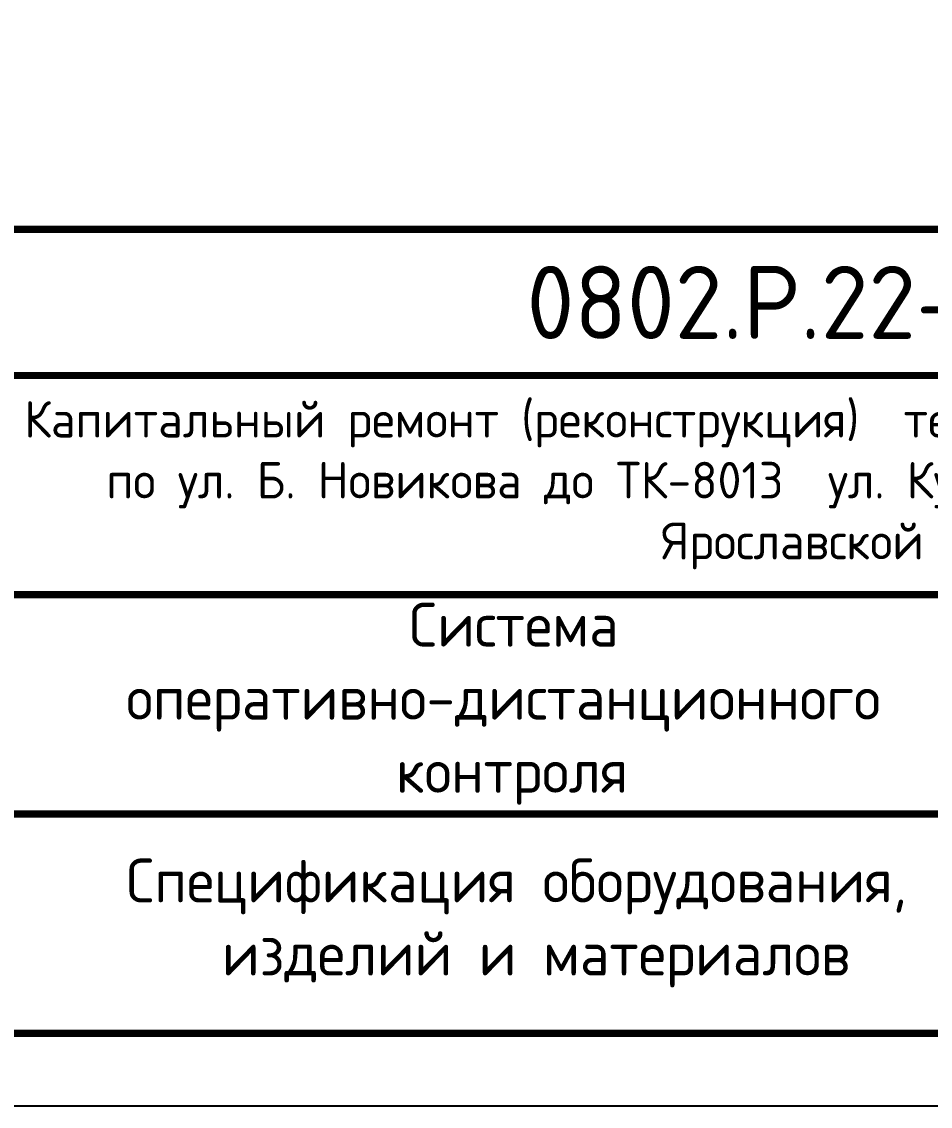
# Model space of a CAD drawing. Header units: millimetres. Extents: x 2079 to 5812, y 229 to 1012.
# Drawn here: x 5688.2 to 5750.3, y 592.4 to 666.6 of the extents above; entities that cross this region are included whole.
import ezdxf
from ezdxf.enums import TextEntityAlignment as Align

# ---------------------------------------------------------------- set-up
doc = ezdxf.new("R2010")
doc.units = ezdxf.units.MM
doc.styles.get("Standard").update_dxf_attribs({"font": 'GOST Common.ttf'})

# ---------------------------------------------------------------- blocks, each defined once
blk = doc.blocks.new('*U129')
blk.add_lwpolyline([(0, 0), (420, 0), (420, -297), (0, -297)], close=True)
at = {"const_width": 0.5}
blk.add_lwpolyline([(20, -5), (415, -5), (415, -292), (20, -292)], close=True, dxfattribs=at)
for points in [[(230, -292), (230, -237), (415, -237)], [(295, -247), (415, -247)], [(230, -262), (415, -262)], [(295, -277), (415, -277)]]:
    blk.add_lwpolyline(points, dxfattribs=at)
blk.add_text('0802.Р.22-СОДК.3', height=5).set_placement((355, -242), align=Align.MIDDLE_CENTER)
at = {"insert": (355, -254.5), "char_height": 2.5, "width": 120, "attachment_point": 5}
blk.add_mtext('Капитальный ремонт (реконструкция)  тепловых сетей от т. А возле ТК-8015 по ул. Б. Новикова до ТК-8013  ул. Куйбышева, д. 24 в ГО г. Рыбинск Ярославской области', dxfattribs=at)
blk.add_attdef('РАЗРАБОТАЛ', text='', height=2.5).set_placement((250.501, -264.224), align=Align.MIDDLE_LEFT)
at = {"flags": 8}
for tag, height, p in [('ДАТА', 2.5, (290.074, -264.402)), ('ЛИСТ', 3, (386.388, -271.915)), ('ЛИСТОВ', 3, (403.888, -271.915)), ('ФОРМАТ', 3, (380.972, -294.745))]:
    blk.add_attdef(tag, text='', height=height, dxfattribs=at).set_placement(p, align=Align.MIDDLE_CENTER)
blk.add_attdef('ПРОВЕРИЛ', (250.749, -270.729), '', height=2.5)
for tag, p in [('ТЕПЛОВЫЕ_СЕТИ_001', (316.436, -270.999)), ('ИМЯ_ЧЕРТЕЖА_001', (318.086, -285.55))]:
    blk.add_attdef(tag, p, '', height=3, dxfattribs=at)

msp = doc.modelspace()

# ---------------------------------------------------------------- block references
ref = msp.add_blockref('*U129', (5392.451, 889.368))
ref.add_attrib('ИМЯ_ЧЕРТЕЖА_001', 'Спецификация оборудования,', (5695.312, 606.318), dxfattribs={"height": 3})
ref.add_attrib('ТЕПЛОВЫЕ_СЕТИ_001', 'Система', (5714.651, 623.818), dxfattribs={"height": 3})
ref.add_attrib('ИМЯ_ЧЕРТЕЖА_002', 'изделий и материалов', (5701.849, 601.318), dxfattribs={"height": 3})
ref.add_attrib('ТЕПЛОВЫЕ_СЕТИ_002', 'оперативно-дистанционного', (5695.301, 618.818), dxfattribs={"height": 3})
ref.add_attrib('ТЕПЛОВЫЕ_СЕТИ_003', 'контроля', (5713.751, 613.818), dxfattribs={"height": 3})

doc.saveas('drawing.dxf')
